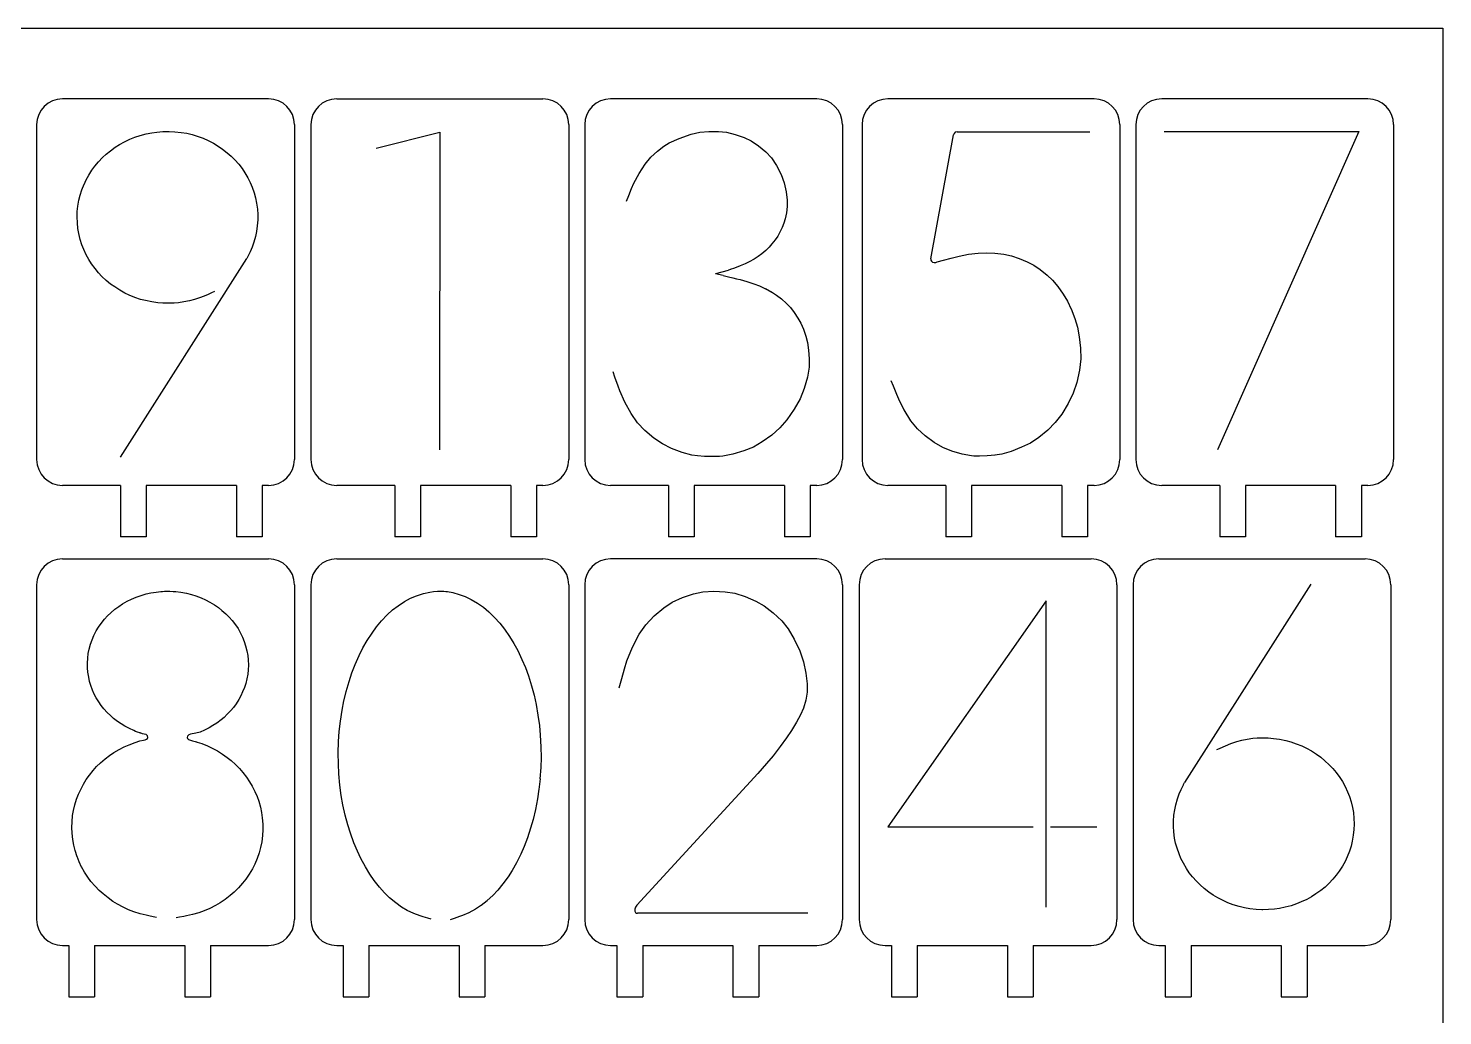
# Model space of a CAD drawing. Header units: millimetres. Extents: x 2133 to 4632, y 1065 to 2652.
# Drawn here: x 3984 to 4203.5, y 2152 to 2305.3 of the extents above; entities that cross this region are included whole.
import ezdxf

# ---------------------------------------------------------------- set-up
doc = ezdxf.new("R2010")
doc.units = ezdxf.units.MM
doc.layers.add('细实线', color=7, linetype='Continuous', lineweight=25)

msp = doc.modelspace()

# ---------------------------------------------------------------- linework, layer by layer
at = {"color": 7, "linetype": 'Continuous', "lineweight": 25}
for p, q in [((4021.27, 2294.303), (3989.27, 2294.303)), ((4031.842, 2294.303), (4063.842, 2294.303)), ((4106.334, 2294.303), (4074.334, 2294.303)), ((4149.378, 2294.303), (4117.378, 2294.303)), ((4191.871, 2294.303), (4159.871, 2294.303)), ((3985.27, 2290.303), (3985.27, 2238.303)), ((4025.27, 2290.303), (4025.27, 2238.303)), ((4027.842, 2290.303), (4027.842, 2238.303)), ((4067.842, 2290.303), (4067.842, 2238.303)), ((4070.334, 2290.303), (4070.334, 2238.303)), ((4110.334, 2290.303), (4110.334, 2238.303)), ((4113.378, 2290.303), (4113.378, 2238.303)), ((4153.378, 2290.303), (4153.378, 2238.303)), ((4155.871, 2290.303), (4155.871, 2238.303)), ((4195.871, 2290.303), (4195.871, 2238.303)), ((3998.27, 2234.303), (3989.27, 2234.303)), ((3998.27, 2234.303), (3998.27, 2226.303)), ((4016.27, 2234.303), (4002.27, 2234.303)), ((4002.27, 2234.303), (4002.27, 2226.303)), ((4016.27, 2234.303), (4016.27, 2226.303)), ((4021.27, 2234.303), (4020.27, 2234.303)), ((4020.27, 2234.303), (4020.27, 2226.303)), ((4040.842, 2234.303), (4031.842, 2234.303)), ((4040.842, 2234.303), (4040.842, 2226.303)), ((4058.842, 2234.303), (4044.842, 2234.303)), ((4044.842, 2234.303), (4044.842, 2226.303)), ((4058.842, 2234.303), (4058.842, 2226.303)), ((4063.842, 2234.303), (4062.842, 2234.303)), ((4062.842, 2234.303), (4062.842, 2226.303)), ((4083.334, 2234.303), (4074.334, 2234.303)), ((4083.334, 2234.303), (4083.334, 2226.303)), ((4101.334, 2234.303), (4087.334, 2234.303)), ((4087.334, 2234.303), (4087.334, 2226.303)), ((4101.334, 2234.303), (4101.334, 2226.303)), ((4106.334, 2234.303), (4105.334, 2234.303)), ((4105.334, 2234.303), (4105.334, 2226.303)), ((4126.378, 2234.303), (4117.378, 2234.303)), ((4126.378, 2234.303), (4126.378, 2226.303)), ((4144.378, 2234.303), (4130.378, 2234.303)), ((4130.378, 2234.303), (4130.378, 2226.303)), ((4144.378, 2234.303), (4144.378, 2226.303)), ((4149.378, 2234.303), (4148.378, 2234.303)), ((4148.378, 2234.303), (4148.378, 2226.303)), ((4168.871, 2234.303), (4159.871, 2234.303)), ((4168.871, 2234.303), (4168.871, 2226.303)), ((4186.871, 2234.303), (4172.871, 2234.303)), ((4172.871, 2234.303), (4172.871, 2226.303)), ((4186.871, 2234.303), (4186.871, 2226.303)), ((4191.871, 2234.303), (4190.871, 2234.303)), ((4190.871, 2234.303), (4190.871, 2226.303)), ((4002.27, 2226.303), (3998.27, 2226.303)), ((4020.27, 2226.303), (4016.27, 2226.303)), ((4044.842, 2226.303), (4040.842, 2226.303)), ((4062.842, 2226.303), (4058.842, 2226.303)), ((4087.334, 2226.303), (4083.334, 2226.303)), ((4105.334, 2226.303), (4101.334, 2226.303)), ((4130.378, 2226.303), (4126.378, 2226.303)), ((4148.378, 2226.303), (4144.378, 2226.303)), ((4172.871, 2226.303), (4168.871, 2226.303)), ((4190.871, 2226.303), (4186.871, 2226.303)), ((3989.27, 2222.891), (4021.27, 2222.891)), ((4031.842, 2222.891), (4063.842, 2222.891)), ((4106.334, 2222.891), (4074.334, 2222.891)), ((4116.934, 2222.891), (4148.934, 2222.891)), ((4159.427, 2222.891), (4191.427, 2222.891)), ((3985.27, 2218.891), (3985.27, 2166.891)), ((4025.27, 2218.891), (4025.27, 2166.891)), ((4027.842, 2218.891), (4027.842, 2166.891)), ((4067.842, 2218.891), (4067.842, 2166.891)), ((4070.334, 2218.891), (4070.334, 2166.891)), ((4110.334, 2218.891), (4110.334, 2166.891)), ((4112.934, 2218.891), (4112.934, 2166.891)), ((4152.934, 2218.891), (4152.934, 2166.891)), ((4155.427, 2218.891), (4155.427, 2166.891)), ((4195.427, 2218.891), (4195.427, 2166.891)), ((3989.27, 2162.891), (3990.27, 2162.891)), ((3990.27, 2162.891), (3990.27, 2154.891)), ((3994.27, 2162.891), (3994.27, 2154.891)), ((3994.27, 2162.891), (4008.27, 2162.891)), ((4008.27, 2162.891), (4008.27, 2154.891)), ((4012.27, 2162.891), (4021.27, 2162.891)), ((4012.27, 2162.891), (4012.27, 2154.891)), ((4031.842, 2162.891), (4032.842, 2162.891)), ((4032.842, 2162.891), (4032.842, 2154.891)), ((4036.842, 2162.891), (4036.842, 2154.891)), ((4036.842, 2162.891), (4050.842, 2162.891)), ((4050.842, 2162.891), (4050.842, 2154.891)), ((4054.842, 2162.891), (4063.842, 2162.891)), ((4054.842, 2162.891), (4054.842, 2154.891)), ((4074.334, 2162.891), (4075.334, 2162.891)), ((4075.334, 2162.891), (4075.334, 2154.891)), ((4079.334, 2162.891), (4079.334, 2154.891)), ((4079.334, 2162.891), (4093.334, 2162.891)), ((4093.334, 2162.891), (4093.334, 2154.891)), ((4097.334, 2162.891), (4106.334, 2162.891)), ((4097.334, 2162.891), (4097.334, 2154.891)), ((4116.934, 2162.891), (4117.934, 2162.891)), ((4117.934, 2162.891), (4117.934, 2154.891)), ((4121.934, 2162.891), (4121.934, 2154.891)), ((4121.934, 2162.891), (4135.934, 2162.891)), ((4135.934, 2162.891), (4135.934, 2154.891)), ((4139.934, 2162.891), (4148.934, 2162.891)), ((4139.934, 2162.891), (4139.934, 2154.891)), ((4159.427, 2162.891), (4160.427, 2162.891)), ((4160.427, 2162.891), (4160.427, 2154.891)), ((4164.427, 2162.891), (4164.427, 2154.891)), ((4164.427, 2162.891), (4178.427, 2162.891)), ((4178.427, 2162.891), (4178.427, 2154.891)), ((4182.427, 2162.891), (4191.427, 2162.891)), ((4182.427, 2162.891), (4182.427, 2154.891)), ((3990.27, 2154.891), (3994.27, 2154.891)), ((4008.27, 2154.891), (4012.27, 2154.891)), ((4032.842, 2154.891), (4036.842, 2154.891)), ((4050.842, 2154.891), (4054.842, 2154.891)), ((4075.334, 2154.891), (4079.334, 2154.891)), ((4093.334, 2154.891), (4097.334, 2154.891)), ((4117.934, 2154.891), (4121.934, 2154.891)), ((4135.934, 2154.891), (4139.934, 2154.891)), ((4160.427, 2154.891), (4164.427, 2154.891)), ((4178.427, 2154.891), (4182.427, 2154.891))]:
    msp.add_line(p, q, dxfattribs=at)
for points in [[(3998.15, 2287.241), (3998.897, 2287.644)], [(3998.897, 2287.644), (3999.752, 2288.05)], [(3999.752, 2288.05), (4000.515, 2288.364)], [(4000.515, 2288.364), (4001.337, 2288.629)], [(4001.337, 2288.629), (4002.276, 2288.877)], [(4002.276, 2288.877), (4003.135, 2289.056)], [(4003.135, 2289.056), (4003.917, 2289.157)], [(4003.917, 2289.157), (4004.843, 2289.23)], [(4004.843, 2289.23), (4005.739, 2289.258)], [(4005.739, 2289.258), (4005.776, 2289.258)], [(4005.826, 2289.262), (4005.857, 2289.261)], [(4005.857, 2289.261), (4006.734, 2289.211)], [(4006.734, 2289.211), (4007.722, 2289.103)], [(4007.722, 2289.103), (4008.576, 2288.962)], [(4008.576, 2288.962), (4009.411, 2288.757)], [(4009.411, 2288.757), (4010.335, 2288.476)], [(4010.335, 2288.476), (4011.129, 2288.189)], [(4011.129, 2288.189), (4011.89, 2287.843)], [(4011.89, 2287.843), (4012.727, 2287.408)], [(4012.727, 2287.408), (4013.442, 2286.988)], [(4082.605, 2286.983), (4083.443, 2287.476)], [(4083.443, 2287.476), (4084.984, 2288.148)], [(4084.984, 2288.148), (4086.845, 2288.833)], [(4086.845, 2288.833), (4088.218, 2289.153)], [(4088.218, 2289.153), (4089.614, 2289.264)], [(4089.614, 2289.264), (4091.103, 2289.257)], [(4091.103, 2289.257), (4092.351, 2289.117)], [(4092.351, 2289.117), (4093.693, 2288.787)], [(4093.693, 2288.787), (4095.066, 2288.313)], [(4095.066, 2288.313), (4096.186, 2287.776)], [(4096.186, 2287.776), (4097.319, 2287.011)], [(3994.856, 2284.516), (3995.489, 2285.185)], [(3995.489, 2285.185), (3996.067, 2285.731)], [(3996.067, 2285.731), (3996.719, 2286.257)], [(3996.719, 2286.257), (3997.473, 2286.803)], [(3997.473, 2286.803), (3998.15, 2287.241)], [(4013.442, 2286.988), (4014.113, 2286.52)], [(4014.113, 2286.52), (4014.845, 2285.948)], [(4014.845, 2285.948), (4015.463, 2285.411)], [(4015.463, 2285.411), (4016.027, 2284.838)], [(4079.702, 2284.172), (4080.598, 2285.232)], [(4080.598, 2285.232), (4081.605, 2286.186)], [(4081.605, 2286.186), (4082.605, 2286.983)], [(4097.319, 2287.011), (4098.454, 2286.06)], [(4098.454, 2286.06), (4099.301, 2285.147)], [(3993.361, 2282.471), (3993.855, 2283.244)], [(3993.855, 2283.244), (3994.315, 2283.882)], [(3994.315, 2283.882), (3994.856, 2284.516)], [(4016.027, 2284.838), (4016.635, 2284.147)], [(4016.635, 2284.147), (4017.14, 2283.508)], [(4017.14, 2283.508), (4017.583, 2282.844)], [(4078.759, 2282.737), (4079.702, 2284.172)], [(4099.301, 2285.147), (4100.088, 2283.959)], [(4100.088, 2283.959), (4100.801, 2282.567)], [(3992.284, 2280.17), (3992.634, 2281.065)], [(3992.62, 2281.029), (3992.949, 2281.744)], [(3992.949, 2281.744), (3993.361, 2282.471)], [(4017.583, 2282.844), (4018.048, 2282.053)], [(4018.048, 2282.053), (4018.422, 2281.327)], [(4018.422, 2281.327), (4018.728, 2280.59)], [(4077.605, 2280.408), (4077.948, 2281.215)], [(4077.948, 2281.215), (4078.759, 2282.737)], [(4100.801, 2282.567), (4101.279, 2281.261)], [(4101.279, 2281.261), (4101.595, 2279.892)], [(3991.679, 2277.664), (3991.838, 2278.59)], [(3991.838, 2278.59), (3992.021, 2279.366)], [(3992.021, 2279.366), (3992.284, 2280.17)], [(4018.728, 2280.59), (4019.031, 2279.716)], [(4019.031, 2279.716), (4019.258, 2278.918)], [(4019.258, 2278.918), (4019.412, 2278.124)], [(4076.809, 2278.425), (4077.17, 2279.324)], [(4077.17, 2279.324), (4077.605, 2280.408)], [(4101.595, 2279.892), (4101.77, 2278.563)], [(3991.56, 2275.988), (3991.582, 2276.799)], [(3991.582, 2276.799), (3991.679, 2277.664)], [(4019.412, 2278.124), (4019.533, 2277.188)], [(4019.533, 2277.188), (4019.595, 2276.338)], [(4101.639, 2276.633), (4101.451, 2275.702)], [(4101.762, 2277.575), (4101.639, 2276.633)], [(4101.77, 2278.563), (4101.762, 2277.575)], [(3991.592, 2275.04), (3991.56, 2275.988)], [(3991.671, 2274.174), (3991.589, 2275.077)], [(4019.514, 2274.573), (4019.404, 2273.734)], [(4019.585, 2275.517), (4019.514, 2274.573)], [(4019.595, 2276.338), (4019.585, 2275.517)], [(4100.958, 2274.318), (4100.613, 2273.598)], [(4101.241, 2275.006), (4100.958, 2274.318)], [(4101.451, 2275.702), (4101.241, 2275.006)], [(3991.812, 2273.388), (3991.671, 2274.174)], [(3992.032, 2272.482), (3991.812, 2273.388)], [(3992.281, 2271.662), (3992.032, 2272.482)], [(4018.975, 2272.058), (4018.699, 2271.264)], [(4019.23, 2272.95), (4018.975, 2272.058)], [(4019.404, 2273.734), (4019.23, 2272.95)], [(4099.871, 2272.411), (4099.393, 2271.793)], [(4100.28, 2273.009), (4099.871, 2272.411)], [(4100.613, 2273.598), (4100.28, 2273.009)], [(3992.57, 2270.938), (3992.281, 2271.662)], [(3992.961, 2270.107), (3992.57, 2270.938)], [(3993.364, 2269.358), (3992.961, 2270.107)], [(4018.401, 2270.571), (4018.055, 2269.854)], [(4018.699, 2271.264), (4018.401, 2270.571)], [(4097.253, 2269.854), (4096.608, 2269.444)], [(4097.81, 2270.271), (4097.253, 2269.854)], [(4098.419, 2270.789), (4097.81, 2270.271)], [(4098.946, 2271.291), (4098.419, 2270.789)], [(4099.393, 2271.793), (4098.946, 2271.291)], [(4127.217, 2269.599), (4128.449, 2269.911)], [(4128.449, 2269.911), (4129.889, 2270.178)], [(4129.889, 2270.178), (4131.395, 2270.362)], [(4131.395, 2270.362), (4132.652, 2270.42)], [(4132.652, 2270.42), (4133.979, 2270.348)], [(4133.979, 2270.348), (4135.38, 2270.174)], [(4135.38, 2270.174), (4136.539, 2269.932)], [(4136.539, 2269.932), (4137.731, 2269.541)], [(3993.786, 2268.707), (3993.364, 2269.358)], [(3994.328, 2267.969), (3993.786, 2268.707)], [(3994.868, 2267.31), (3994.328, 2267.969)], [(4092.787, 2267.778), (4092.628, 2267.732)], [(4092.939, 2267.823), (4092.787, 2267.778)], [(4093.586, 2268.04), (4092.922, 2267.818)], [(4094.447, 2268.367), (4093.586, 2268.04)], [(4095.206, 2268.689), (4094.447, 2268.367)], [(4095.87, 2269.022), (4095.206, 2268.689)], [(4096.608, 2269.444), (4095.87, 2269.022)], [(4125.05, 2268.986), (4126.019, 2269.271)], [(4126.007, 2269.268), (4127.217, 2269.599)], [(4137.731, 2269.541), (4138.986, 2269.023)], [(4138.986, 2269.023), (4140.011, 2268.492)], [(4140.011, 2268.492), (4141.031, 2267.801)], [(4141.031, 2267.801), (4142.097, 2266.952)], [(3995.405, 2266.748), (3994.868, 2267.31)], [(3996.079, 2266.122), (3995.405, 2266.748)], [(3996.74, 2265.566), (3996.079, 2266.122)], [(3997.379, 2265.108), (3996.74, 2265.566)], [(4092.626, 2266.694), (4093.292, 2266.523)], [(4093.292, 2266.523), (4093.872, 2266.383)], [(4093.872, 2266.383), (4094.429, 2266.253)], [(4094.429, 2266.253), (4095.477, 2265.968)], [(4095.477, 2265.968), (4096.569, 2265.618)], [(4096.569, 2265.618), (4097.465, 2265.278)], [(4142.097, 2266.952), (4142.952, 2266.141)], [(4142.952, 2266.141), (4143.767, 2265.164)], [(3998.166, 2264.61), (3997.379, 2265.108)], [(3998.931, 2264.169), (3998.166, 2264.61)], [(3999.649, 2263.832), (3998.931, 2264.169)], [(4000.531, 2263.479), (3999.649, 2263.832)], [(4001.383, 2263.186), (4000.531, 2263.479)], [(4010.685, 2263.467), (4009.779, 2263.166)], [(4011.529, 2263.795), (4010.685, 2263.467)], [(4011.878, 2263.952), (4011.529, 2263.795)], [(4012.429, 2264.202), (4011.875, 2263.95)], [(4012.869, 2264.402), (4012.429, 2264.202)], [(4097.465, 2265.278), (4098.409, 2264.83)], [(4098.38, 2264.844), (4099.358, 2264.31)], [(4099.327, 2264.327), (4100.091, 2263.843)], [(4100.091, 2263.843), (4100.855, 2263.25)], [(4100.855, 2263.25), (4101.629, 2262.558)], [(4143.767, 2265.164), (4144.599, 2264.002)], [(4144.599, 2264.002), (4145.248, 2262.921)], [(4002.173, 2262.98), (4001.383, 2263.186)], [(4003.13, 2262.79), (4002.173, 2262.98)], [(4004.052, 2262.655), (4003.13, 2262.79)], [(4004.869, 2262.592), (4004.052, 2262.655)], [(4005.78, 2262.567), (4004.869, 2262.592)], [(4006.591, 2262.581), (4005.78, 2262.567)], [(4007.276, 2262.648), (4006.591, 2262.581)], [(4008.133, 2262.782), (4007.276, 2262.648)], [(4008.99, 2262.954), (4008.133, 2262.782)], [(4009.779, 2263.166), (4008.99, 2262.954)], [(4101.629, 2262.558), (4102.248, 2261.916)], [(4102.248, 2261.916), (4102.839, 2261.155)], [(4102.839, 2261.155), (4103.424, 2260.275)], [(4145.248, 2262.921), (4145.823, 2261.673)], [(4145.807, 2261.715), (4146.379, 2260.213)], [(4103.424, 2260.275), (4103.876, 2259.467)], [(4103.876, 2259.467), (4104.275, 2258.533)], [(4146.379, 2260.213), (4146.782, 2258.873)], [(4146.782, 2258.873), (4147.061, 2257.354)], [(4104.275, 2258.533), (4104.651, 2257.45)], [(4104.651, 2257.45), (4104.913, 2256.48)], [(4147.061, 2257.354), (4147.253, 2255.581)], [(4104.913, 2256.48), (4105.081, 2255.32)], [(4105.081, 2255.32), (4105.164, 2253.931)], [(4147.253, 2255.581), (4147.308, 2253.952)], [(4105.143, 2252.636), (4104.893, 2251.123)], [(4105.164, 2253.931), (4105.143, 2252.636)], [(4147.308, 2253.952), (4147.127, 2252.211)], [(4075.027, 2251.086), (4074.736, 2251.951)], [(4075.506, 2249.727), (4075.024, 2251.096)], [(4104.893, 2251.123), (4104.39, 2249.364)], [(4118.228, 2249.715), (4117.892, 2250.542)], [(4146.715, 2250.289), (4146.159, 2248.624)], [(4147.127, 2252.211), (4146.715, 2250.289)], [(4075.773, 2248.969), (4075.506, 2249.727)], [(4076.54, 2247.214), (4075.773, 2248.969)], [(4104.39, 2249.364), (4103.742, 2247.738)], [(4118.767, 2248.408), (4118.228, 2249.715)], [(4119.072, 2247.672), (4118.767, 2248.409)], [(4146.159, 2248.624), (4145.367, 2247.028)], [(4077.523, 2245.444), (4076.54, 2247.214)], [(4102.84, 2246.124), (4101.717, 2244.495)], [(4103.742, 2247.738), (4102.84, 2246.124)], [(4119.916, 2246.002), (4119.072, 2247.672)], [(4120.963, 2244.347), (4119.881, 2246.057)], [(4145.367, 2247.028), (4144.352, 2245.374)], [(4078.511, 2244.039), (4077.523, 2245.444)], [(4079.656, 2242.844), (4078.511, 2244.039)], [(4101.717, 2244.495), (4100.63, 2243.224)], [(4121.99, 2243.063), (4120.963, 2244.347)], [(4143.347, 2244.054), (4142.188, 2242.901)], [(4144.352, 2245.374), (4143.347, 2244.054)], [(4081.055, 2241.647), (4079.656, 2242.844)], [(4082.374, 2240.738), (4081.055, 2241.647)], [(4099.362, 2242.119), (4097.87, 2241.05)], [(4100.63, 2243.224), (4099.362, 2242.119)], [(4123.164, 2241.989), (4121.99, 2243.063)], [(4124.579, 2240.938), (4123.164, 2241.989)], [(4140.793, 2241.744), (4139.499, 2240.864)], [(4142.188, 2242.901), (4140.793, 2241.744)], [(4083.779, 2240.048), (4082.374, 2240.738)], [(4085.436, 2239.422), (4083.779, 2240.048)], [(4086.942, 2239.014), (4085.436, 2239.422)], [(4093.304, 2239.159), (4091.776, 2238.857)], [(4095.008, 2239.665), (4093.304, 2239.159)], [(4096.5, 2240.262), (4095.008, 2239.665)], [(4097.87, 2241.05), (4096.5, 2240.262)], [(4125.895, 2240.169), (4124.579, 2240.938)], [(4127.29, 2239.619), (4125.895, 2240.169)], [(4128.922, 2239.154), (4127.29, 2239.619)], [(4130.38, 2238.892), (4128.922, 2239.154)], [(4135.066, 2239.162), (4133.972, 2238.981)], [(4136.513, 2239.582), (4135.066, 2239.162)], [(4138.132, 2240.217), (4136.513, 2239.582)], [(4139.499, 2240.864), (4138.132, 2240.217)], [(4087.848, 2238.88), (4086.942, 2239.014)], [(4088.923, 2238.794), (4087.848, 2238.88)], [(4090.044, 2238.765), (4088.923, 2238.794)], [(4090.666, 2238.775), (4090.044, 2238.765)], [(4091.253, 2238.805), (4090.666, 2238.775)], [(4091.776, 2238.857), (4091.253, 2238.805)], [(4130.722, 2238.863), (4130.38, 2238.892)], [(4131.138, 2238.845), (4130.722, 2238.863)], [(4131.586, 2238.839), (4131.138, 2238.845)], [(4132.813, 2238.877), (4131.586, 2238.839)], [(4134.018, 2238.988), (4132.813, 2238.877)], [(4000.694, 2216.944), (4001.505, 2217.231)], [(4001.505, 2217.231), (4002.242, 2217.449)], [(4002.242, 2217.449), (4002.976, 2217.611)], [(4002.976, 2217.611), (4003.803, 2217.752)], [(4003.803, 2217.752), (4004.522, 2217.837)], [(4004.522, 2217.837), (4004.784, 2217.853)], [(4004.784, 2217.853), (4005.107, 2217.863)], [(4005.107, 2217.863), (4005.46, 2217.867)], [(4005.46, 2217.867), (4005.957, 2217.86)], [(4005.957, 2217.86), (4006.438, 2217.842)], [(4006.438, 2217.842), (4006.865, 2217.813)], [(4006.865, 2217.813), (4007.647, 2217.712)], [(4007.647, 2217.712), (4008.519, 2217.555)], [(4008.519, 2217.555), (4009.281, 2217.376)], [(4009.281, 2217.376), (4009.996, 2217.148)], [(4009.996, 2217.148), (4010.799, 2216.846)], [(4043.267, 2216.795), (4044.206, 2217.184)], [(4044.206, 2217.184), (4045.289, 2217.527)], [(4045.289, 2217.527), (4046.271, 2217.746)], [(4046.271, 2217.746), (4046.836, 2217.816)], [(4046.836, 2217.816), (4047.479, 2217.862)], [(4047.479, 2217.862), (4048.122, 2217.877)], [(4048.122, 2217.877), (4048.466, 2217.872)], [(4048.466, 2217.872), (4048.784, 2217.856)], [(4048.784, 2217.856), (4049.055, 2217.83)], [(4049.055, 2217.83), (4049.873, 2217.67)], [(4049.873, 2217.67), (4050.852, 2217.392)], [(4050.852, 2217.392), (4051.782, 2217.052)], [(4085.501, 2216.897), (4087.205, 2217.479)], [(4087.205, 2217.479), (4088.677, 2217.771)], [(4088.677, 2217.771), (4090.37, 2217.864)], [(4090.37, 2217.864), (4092.136, 2217.793)], [(4092.136, 2217.793), (4093.611, 2217.549)], [(4093.611, 2217.549), (4095.227, 2217.044)], [(3996.799, 2214.539), (3997.419, 2215.068)], [(3997.419, 2215.068), (3998, 2215.51)], [(3998, 2215.51), (3998.612, 2215.905)], [(3998.612, 2215.905), (3999.338, 2216.322)], [(3999.338, 2216.322), (4000.004, 2216.659)], [(4000.004, 2216.659), (4000.694, 2216.944)], [(4010.799, 2216.846), (4011.497, 2216.541)], [(4011.497, 2216.541), (4012.14, 2216.199)], [(4012.14, 2216.199), (4012.857, 2215.767)], [(4012.857, 2215.767), (4013.474, 2215.351)], [(4013.474, 2215.351), (4014.033, 2214.907)], [(4039.683, 2214.21), (4040.497, 2214.969)], [(4040.497, 2214.969), (4041.359, 2215.628)], [(4041.359, 2215.628), (4042.361, 2216.289)], [(4042.361, 2216.289), (4043.267, 2216.795)], [(4051.782, 2217.052), (4052.691, 2216.608)], [(4052.691, 2216.608), (4053.711, 2216.008)], [(4053.711, 2216.008), (4054.607, 2215.389)], [(4054.607, 2215.389), (4055.425, 2214.692)], [(4081.13, 2214.048), (4082.587, 2215.314)], [(4082.587, 2215.314), (4083.906, 2216.167)], [(4083.906, 2216.167), (4085.501, 2216.897)], [(4095.227, 2217.044), (4096.871, 2216.353)], [(4096.871, 2216.353), (4098.196, 2215.599)], [(4098.196, 2215.599), (4099.56, 2214.534)], [(3994.888, 2212.31), (3995.299, 2212.887)], [(3995.299, 2212.887), (3995.8, 2213.513)], [(3995.8, 2213.513), (3996.279, 2214.046)], [(3996.279, 2214.046), (3996.799, 2214.539)], [(4014.033, 2214.907), (4014.642, 2214.366)], [(4014.642, 2214.366), (4015.163, 2213.849)], [(4015.163, 2213.849), (4015.622, 2213.316)], [(4015.622, 2213.316), (4016.11, 2212.679)], [(4038.024, 2212.366), (4038.79, 2213.269)], [(4038.79, 2213.269), (4039.683, 2214.21)], [(4055.425, 2214.692), (4056.34, 2213.806)], [(4056.34, 2213.806), (4057.14, 2212.935)], [(4057.14, 2212.935), (4057.858, 2212.01)], [(4079.807, 2212.638), (4081.13, 2214.048)], [(4099.56, 2214.534), (4100.899, 2213.258)], [(4100.899, 2213.258), (4101.916, 2212.021)], [(3993.875, 2210.346), (3994.161, 2210.992)], [(3994.161, 2210.992), (3994.526, 2211.701)], [(3994.526, 2211.701), (3994.888, 2212.31)], [(4016.11, 2212.679), (4016.519, 2212.078)], [(4016.519, 2212.078), (4016.862, 2211.471)], [(4016.862, 2211.471), (4017.211, 2210.752)], [(4017.211, 2210.752), (4017.491, 2210.08)], [(4036.555, 2210.202), (4037.319, 2211.386)], [(4037.319, 2211.386), (4038.024, 2212.366)], [(4057.858, 2212.01), (4058.649, 2210.872)], [(4058.649, 2210.872), (4059.333, 2209.78)], [(4077.759, 2209.215), (4078.787, 2211.194)], [(4078.787, 2211.194), (4079.807, 2212.638)], [(4101.916, 2212.021), (4102.856, 2210.435)], [(3993.286, 2208.197), (3993.433, 2208.9)], [(3993.433, 2208.9), (3993.644, 2209.676)], [(3993.644, 2209.676), (3993.875, 2210.346)], [(4017.491, 2210.08), (4017.701, 2209.415)], [(4017.701, 2209.415), (4017.895, 2208.63)], [(4017.895, 2208.63), (4018.029, 2207.901)], [(4035.326, 2207.912), (4035.905, 2209.082)], [(4035.905, 2209.082), (4036.555, 2210.202)], [(4059.333, 2209.78), (4059.933, 2208.657)], [(4059.933, 2208.657), (4060.579, 2207.302)], [(4076.879, 2207.063), (4077.759, 2209.215)], [(4102.856, 2210.435), (4103.701, 2208.61)], [(4103.701, 2208.61), (4104.257, 2206.928)], [(3993.157, 2206.691), (3993.202, 2207.488)], [(3993.16, 2205.987), (3993.157, 2206.691)], [(3993.202, 2207.488), (3993.286, 2208.197)], [(4018.029, 2207.901), (4018.096, 2207.201)], [(4018.096, 2207.201), (4018.122, 2206.401)], [(4018.122, 2206.401), (4018.102, 2205.68)], [(4034.196, 2205.213), (4034.711, 2206.518)], [(4034.711, 2206.518), (4035.326, 2207.912)], [(4060.579, 2207.302), (4061.129, 2206.018)], [(4076.49, 2205.82), (4076.879, 2207.063)], [(4104.257, 2206.928), (4104.63, 2205.171)], [(3993.224, 2205.301), (3993.16, 2205.987)], [(3993.342, 2204.538), (3993.224, 2205.301)], [(3993.484, 2203.875), (3993.342, 2204.538)], [(4017.888, 2204.25), (4017.725, 2203.57)], [(4018.024, 2205.01), (4017.888, 2204.25)], [(4018.102, 2205.68), (4018.024, 2205.01)], [(4033.76, 2203.883), (4034.196, 2205.213)], [(4061.129, 2206.018), (4061.592, 2204.727)], [(4061.592, 2204.727), (4062.073, 2203.19)], [(4075.657, 2202.899), (4076.071, 2204.349)], [(4076.071, 2204.349), (4076.495, 2205.836)], [(4104.63, 2205.171), (4104.84, 2203.487)], [(3993.679, 2203.237), (3993.484, 2203.875)], [(3993.942, 2202.531), (3993.679, 2203.237)], [(3994.21, 2201.917), (3993.942, 2202.531)], [(3994.523, 2201.335), (3994.21, 2201.917)], [(4017.239, 2202.244), (4016.947, 2201.615)], [(4017.519, 2202.948), (4017.239, 2202.244)], [(4017.725, 2203.57), (4017.519, 2202.948)], [(4032.945, 2200.817), (4033.313, 2202.313)], [(4033.307, 2202.291), (4033.76, 2203.883)], [(4062.073, 2203.19), (4062.47, 2201.743)], [(4104.835, 2202.224), (4104.626, 2200.976)], [(4104.84, 2203.487), (4104.835, 2202.224)], [(3994.916, 2200.693), (3994.523, 2201.335)], [(3995.297, 2200.139), (3994.916, 2200.693)], [(3995.715, 2199.623), (3995.297, 2200.139)], [(3996.223, 2199.06), (3995.715, 2199.623)], [(4015.809, 2199.846), (4015.384, 2199.342)], [(4016.216, 2200.41), (4015.809, 2199.846)], [(4016.625, 2201.047), (4016.216, 2200.41)], [(4016.947, 2201.615), (4016.625, 2201.047)], [(4032.677, 2199.392), (4032.954, 2200.851)], [(4062.47, 2201.743), (4062.778, 2200.316)], [(4062.778, 2200.316), (4063.075, 2198.629)], [(4104.266, 2199.697), (4103.83, 2198.68)], [(4104.626, 2200.976), (4104.266, 2199.697)], [(3996.705, 2198.577), (3996.223, 2199.06)], [(3997.214, 2198.138), (3996.705, 2198.577)], [(3997.823, 2197.666), (3997.214, 2198.138)], [(3998.392, 2197.268), (3997.823, 2197.666)], [(4013.211, 2197.413), (4012.612, 2197.013)], [(4013.885, 2197.913), (4013.211, 2197.413)], [(4014.351, 2198.298), (4013.885, 2197.913)], [(4014.86, 2198.786), (4014.351, 2198.298)], [(4015.384, 2199.342), (4014.86, 2198.786)], [(4032.236, 2196.091), (4032.42, 2197.68)], [(4032.42, 2197.68), (4032.677, 2199.392)], [(4063.075, 2198.629), (4063.298, 2197.049)], [(4103.204, 2197.554), (4102.418, 2196.266)], [(4103.83, 2198.68), (4103.204, 2197.554)], [(3998.978, 2196.919), (3998.392, 2197.268)], [(3999.677, 2196.549), (3998.978, 2196.919)], [(4000.333, 2196.241), (3999.677, 2196.549)], [(4000.624, 2196.123), (4000.333, 2196.241)], [(4000.922, 2196.013), (4000.624, 2196.123)], [(4001.258, 2195.897), (4000.922, 2196.013)], [(4010.193, 2195.878), (4009.955, 2195.828)], [(4010.421, 2195.938), (4010.193, 2195.878)], [(4010.637, 2196.021), (4010.421, 2195.938)], [(4011.311, 2196.32), (4010.637, 2196.021)], [(4012.023, 2196.678), (4011.311, 2196.32)], [(4012.612, 2197.013), (4012.023, 2196.678)], [(4032.136, 2194.54), (4032.236, 2196.091)], [(4063.298, 2197.049), (4063.434, 2195.52)], [(4063.434, 2195.52), (4063.526, 2193.733)], [(4102.418, 2196.266), (4101.641, 2195.102)], [(3997.27, 2192.829), (3998.093, 2193.319)], [(3998.093, 2193.319), (3998.828, 2193.705)], [(3998.828, 2193.705), (3999.633, 2194.055)], [(3999.633, 2194.055), (4000.547, 2194.4)], [(4000.547, 2194.4), (4001.263, 2194.631)], [(4010.04, 2194.506), (4010.089, 2194.492)], [(4010.089, 2194.492), (4010.184, 2194.462)], [(4010.184, 2194.462), (4010.907, 2194.212)], [(4010.907, 2194.212), (4011.807, 2193.85)], [(4011.807, 2193.85), (4012.611, 2193.48)], [(4012.611, 2193.48), (4013.32, 2193.088)], [(4013.32, 2193.088), (4014.123, 2192.585)], [(4032.086, 2192.745), (4032.136, 2194.54)], [(4063.526, 2193.733), (4063.557, 2192.071)], [(4100.673, 2193.767), (4099.561, 2192.298)], [(4101.641, 2195.102), (4100.673, 2193.767)], [(4168.423, 2193.286), (4168.862, 2193.486)], [(4168.862, 2193.486), (4169.416, 2193.738)], [(4169.413, 2193.736), (4169.762, 2193.893)], [(4169.762, 2193.893), (4170.606, 2194.221)], [(4170.606, 2194.221), (4171.513, 2194.522)], [(4171.513, 2194.522), (4172.302, 2194.734)], [(4172.302, 2194.734), (4173.158, 2194.906)], [(4173.158, 2194.906), (4174.016, 2195.04)], [(4174.016, 2195.04), (4174.701, 2195.107)], [(4174.701, 2195.107), (4175.512, 2195.121)], [(4175.512, 2195.121), (4176.422, 2195.096)], [(4176.422, 2195.096), (4177.24, 2195.033)], [(4177.24, 2195.033), (4178.161, 2194.898)], [(4178.161, 2194.898), (4179.119, 2194.708)], [(4179.119, 2194.708), (4179.909, 2194.502)], [(4179.909, 2194.502), (4180.761, 2194.209)], [(4180.761, 2194.209), (4181.642, 2193.856)], [(4181.642, 2193.856), (4182.361, 2193.519)], [(4182.361, 2193.519), (4183.126, 2193.078)], [(4183.126, 2193.078), (4183.913, 2192.58)], [(3994.581, 2190.643), (3995.196, 2191.233)], [(3995.196, 2191.233), (3995.908, 2191.851)], [(3995.908, 2191.851), (3996.553, 2192.352)], [(3996.553, 2192.352), (3997.27, 2192.829)], [(4014.123, 2192.585), (4014.838, 2192.088)], [(4014.838, 2192.088), (4015.457, 2191.585)], [(4015.457, 2191.585), (4016.149, 2190.958)], [(4016.149, 2190.958), (4016.759, 2190.348)], [(4032.095, 2191.097), (4032.086, 2192.745)], [(4032.182, 2189.539), (4032.095, 2191.097)], [(4063.557, 2192.071), (4063.508, 2190.509)], [(4099.561, 2192.298), (4098.537, 2191.154)], [(4183.913, 2192.58), (4184.552, 2192.122)], [(4184.552, 2192.122), (4185.213, 2191.567)], [(4185.213, 2191.567), (4185.887, 2190.94)], [(4185.887, 2190.94), (4186.424, 2190.378)], [(3992.546, 2187.941), (3992.963, 2188.626)], [(3992.963, 2188.626), (3993.458, 2189.313)], [(3993.458, 2189.313), (3994.043, 2190.043)], [(3994.043, 2190.043), (3994.581, 2190.643)], [(4016.759, 2190.348), (4017.273, 2189.75)], [(4017.273, 2189.75), (4017.836, 2189.014)], [(4017.836, 2189.014), (4018.323, 2188.306)], [(4032.344, 2187.775), (4032.182, 2189.539)], [(4063.39, 2188.748), (4063.222, 2187.109)], [(4063.51, 2190.53), (4063.387, 2188.728)], [(4186.424, 2190.378), (4186.964, 2189.719)], [(4186.964, 2189.719), (4187.506, 2188.981)], [(4187.506, 2188.981), (4187.928, 2188.33)], [(3991.749, 2186.348), (3992.108, 2187.116)], [(3992.108, 2187.116), (3992.546, 2187.941)], [(4018.323, 2188.306), (4018.716, 2187.628)], [(4018.716, 2187.628), (4019.133, 2186.8)], [(4019.133, 2186.8), (4019.482, 2186.009)], [(4032.545, 2186.189), (4032.344, 2187.775)], [(4063.227, 2187.139), (4062.995, 2185.637)], [(4162.316, 2185.63), (4162.593, 2186.424)], [(4162.593, 2186.424), (4162.89, 2187.117)], [(4162.89, 2187.117), (4163.237, 2187.834)], [(4187.928, 2188.33), (4188.331, 2187.581)], [(4188.331, 2187.581), (4188.721, 2186.75)], [(4188.721, 2186.75), (4189.01, 2186.026)], [(3990.988, 2183.855), (3991.194, 2184.69)], [(3991.194, 2184.69), (3991.468, 2185.593)], [(3991.468, 2185.593), (3991.749, 2186.348)], [(4019.482, 2186.009), (4019.74, 2185.264)], [(4019.74, 2185.264), (4019.993, 2184.361)], [(4019.993, 2184.361), (4020.185, 2183.503)], [(4032.808, 2184.733), (4032.545, 2186.189)], [(4033.169, 2183.095), (4032.808, 2184.733)], [(4062.999, 2185.659), (4062.672, 2183.97)], [(4161.888, 2183.954), (4162.061, 2184.738)], [(4162.061, 2184.738), (4162.316, 2185.63)], [(4189.01, 2186.026), (4189.259, 2185.206)], [(4189.259, 2185.206), (4189.48, 2184.3)], [(4189.48, 2184.3), (4189.62, 2183.514)], [(3990.73, 2181.178), (3990.766, 2182.075)], [(3990.766, 2182.075), (3990.858, 2183.044)], [(3990.858, 2183.044), (3990.988, 2183.855)], [(4020.185, 2183.503), (4020.294, 2182.703)], [(4020.294, 2182.703), (4020.363, 2181.738)], [(4033.547, 2181.631), (4033.169, 2183.095)], [(4062.324, 2182.462), (4061.936, 2181.117)], [(4062.672, 2183.97), (4062.324, 2182.462)], [(4161.697, 2181.35), (4161.707, 2182.171)], [(4161.707, 2182.171), (4161.777, 2183.116)], [(4161.777, 2183.116), (4161.888, 2183.954)], [(4189.62, 2183.514), (4189.703, 2182.612)], [(4189.7, 2182.648), (4189.732, 2181.7)], [(3990.767, 2180.325), (3990.73, 2181.178)], [(3990.874, 2179.335), (3990.767, 2180.325)], [(4020.323, 2179.979), (4020.195, 2178.997)], [(4020.379, 2180.819), (4020.323, 2179.979)], [(4020.363, 2181.738), (4020.379, 2180.819)], [(4033.967, 2180.309), (4033.547, 2181.631)], [(4034.505, 2178.833), (4033.967, 2180.309)], [(4061.936, 2181.117), (4061.432, 2179.605)], [(4161.758, 2180.5), (4161.697, 2181.35)], [(4161.88, 2179.564), (4161.758, 2180.5)], [(4189.612, 2180.025), (4189.454, 2179.098)], [(4189.71, 2180.889), (4189.612, 2180.025)], [(4189.732, 2181.7), (4189.71, 2180.889)], [(3991.022, 2178.441), (3990.874, 2179.335)], [(3991.232, 2177.62), (3991.022, 2178.441)], [(3991.547, 2176.648), (3991.232, 2177.62)], [(4020.023, 2178.089), (4019.799, 2177.289)], [(4020.195, 2178.997), (4020.023, 2178.089)], [(4035.04, 2177.523), (4034.505, 2178.833)], [(4060.935, 2178.238), (4060.404, 2177.048)], [(4061.432, 2179.605), (4060.935, 2178.238)], [(4162.034, 2178.77), (4161.88, 2179.564)], [(4162.261, 2177.972), (4162.034, 2178.77)], [(4162.563, 2177.098), (4162.261, 2177.972)], [(4189.271, 2178.322), (4189.008, 2177.518)], [(4189.454, 2179.098), (4189.271, 2178.322)], [(3991.859, 2175.846), (3991.536, 2176.683)], [(3992.243, 2175.059), (3991.859, 2175.846)], [(4019.127, 2175.52), (4018.751, 2174.79)], [(4019.476, 2176.365), (4019.127, 2175.52)], [(4019.799, 2177.289), (4019.476, 2176.365)], [(4035.599, 2176.364), (4035.04, 2177.523)], [(4036.294, 2175.082), (4035.599, 2176.364)], [(4059.738, 2175.723), (4059.079, 2174.54)], [(4060.404, 2177.048), (4059.738, 2175.723)], [(4162.869, 2176.361), (4162.563, 2177.098)], [(4163.244, 2175.635), (4162.869, 2176.361)], [(4163.708, 2174.844), (4163.244, 2175.635)], [(4188.343, 2175.944), (4187.931, 2175.217)], [(4188.672, 2176.659), (4188.343, 2175.944)], [(4189.008, 2177.518), (4188.658, 2176.623)], [(3992.706, 2174.246), (3992.225, 2175.096)], [(3993.187, 2173.492), (3992.706, 2174.246)], [(3993.691, 2172.828), (3993.187, 2173.492)], [(4018.254, 2173.955), (4017.746, 2173.198)], [(4018.751, 2174.79), (4018.254, 2173.955)], [(4036.968, 2173.959), (4036.294, 2175.082)], [(4037.647, 2172.99), (4036.968, 2173.959)], [(4058.425, 2173.534), (4057.618, 2172.43)], [(4059.079, 2174.54), (4058.425, 2173.534)], [(4164.151, 2174.18), (4163.708, 2174.844)], [(4164.657, 2173.541), (4164.151, 2174.18)], [(4165.264, 2172.85), (4164.657, 2173.541)], [(4186.976, 2173.806), (4186.436, 2173.172)], [(4187.437, 2174.444), (4186.976, 2173.806)], [(4187.931, 2175.217), (4187.437, 2174.444)], [(3994.328, 2172.086), (3993.691, 2172.828)], [(3994.949, 2171.434), (3994.328, 2172.086)], [(3995.573, 2170.874), (3994.949, 2171.434)], [(4015.938, 2171.177), (4015.31, 2170.636)], [(4016.586, 2171.829), (4015.938, 2171.177)], [(4017.236, 2172.554), (4016.586, 2171.829)], [(4017.746, 2173.198), (4017.236, 2172.554)], [(4038.478, 2171.937), (4037.647, 2172.99)], [(4039.271, 2171.033), (4038.478, 2171.937)], [(4040.051, 2170.284), (4039.271, 2171.033)], [(4056.831, 2171.459), (4056.07, 2170.663)], [(4057.618, 2172.43), (4056.831, 2171.459)], [(4165.828, 2172.277), (4165.264, 2172.85)], [(4166.447, 2171.74), (4165.828, 2172.277)], [(4167.179, 2171.168), (4166.447, 2171.74)], [(4167.849, 2170.7), (4167.179, 2171.168)], [(4184.573, 2171.431), (4183.819, 2170.885)], [(4185.225, 2171.957), (4184.573, 2171.431)], [(4185.802, 2172.503), (4185.225, 2171.957)], [(4186.436, 2173.172), (4185.802, 2172.503)], [(3996.345, 2170.259), (3995.573, 2170.874)], [(3997.086, 2169.727), (3996.345, 2170.259)], [(3997.812, 2169.286), (3997.086, 2169.727)], [(3998.699, 2168.816), (3997.812, 2169.286)], [(4013.03, 2169.089), (4012.136, 2168.638)], [(4013.759, 2169.511), (4013.03, 2169.089)], [(4014.527, 2170.038), (4013.759, 2169.511)], [(4015.31, 2170.636), (4014.527, 2170.038)], [(4041, 2169.493), (4040.051, 2170.284)], [(4041.892, 2168.84), (4041, 2169.493)], [(4042.758, 2168.334), (4041.892, 2168.84)], [(4054.289, 2169.119), (4053.391, 2168.53)], [(4055.168, 2169.837), (4054.242, 2169.089)], [(4056.098, 2170.689), (4055.142, 2169.815)], [(4168.564, 2170.28), (4167.849, 2170.7)], [(4169.402, 2169.845), (4168.564, 2170.28)], [(4170.163, 2169.499), (4169.402, 2169.845)], [(4170.957, 2169.212), (4170.163, 2169.499)], [(4171.881, 2168.931), (4170.957, 2169.212)], [(4172.715, 2168.726), (4171.881, 2168.931)], [(4179.955, 2169.059), (4179.016, 2168.811)], [(4180.777, 2169.324), (4179.955, 2169.059)], [(4181.539, 2169.638), (4180.777, 2169.324)], [(4182.395, 2170.044), (4181.539, 2169.638)], [(4183.141, 2170.447), (4182.395, 2170.044)], [(4183.819, 2170.885), (4183.141, 2170.447)], [(3999.541, 2168.422), (3998.699, 2168.816)], [(4000.352, 2168.117), (3999.541, 2168.422)], [(4001.332, 2167.812), (4000.352, 2168.117)], [(4002.278, 2167.57), (4001.332, 2167.812)], [(4002.704, 2167.482), (4002.278, 2167.57)], [(4003.371, 2167.348), (4002.704, 2167.482)], [(4003.873, 2167.248), (4003.371, 2167.348)], [(4007.441, 2167.265), (4006.936, 2167.175)], [(4008.111, 2167.385), (4007.441, 2167.265)], [(4008.514, 2167.459), (4008.111, 2167.385)], [(4009.467, 2167.682), (4008.514, 2167.459)], [(4010.453, 2167.966), (4009.467, 2167.682)], [(4011.265, 2168.254), (4010.453, 2167.966)], [(4012.136, 2168.638), (4011.265, 2168.254)], [(4043.796, 2167.843), (4042.758, 2168.334)], [(4044.798, 2167.461), (4043.796, 2167.843)], [(4045.258, 2167.324), (4044.798, 2167.461)], [(4045.958, 2167.121), (4045.253, 2167.326)], [(4046.492, 2166.967), (4045.959, 2167.121)], [(4050.09, 2167.07), (4049.466, 2166.848)], [(4050.914, 2167.363), (4050.09, 2167.07)], [(4051.373, 2167.53), (4050.914, 2167.363)], [(4052.367, 2167.975), (4051.373, 2167.53)], [(4053.391, 2168.53), (4052.367, 2167.975)], [(4173.57, 2168.585), (4172.715, 2168.726)], [(4174.557, 2168.477), (4173.57, 2168.585)], [(4175.435, 2168.427), (4174.557, 2168.477)], [(4175.465, 2168.426), (4175.435, 2168.427)], [(4175.553, 2168.43), (4175.515, 2168.43)], [(4176.449, 2168.458), (4175.553, 2168.43)], [(4177.374, 2168.531), (4176.449, 2168.458)], [(4178.157, 2168.632), (4177.374, 2168.531)], [(4179.016, 2168.811), (4178.157, 2168.632)]]:
    msp.add_lwpolyline(points)
for centre, start, end in [((3989.27, 2290.303), 90, 180), ((4021.27, 2290.303), 0, 90), ((4031.842, 2290.303), 90, 180), ((4063.842, 2290.303), 0, 90), ((4074.334, 2290.303), 90, 180), ((4106.334, 2290.303), 0, 90), ((4117.378, 2290.303), 90, 180), ((4149.378, 2290.303), 0, 90), ((4159.871, 2290.303), 90, 180), ((4191.871, 2290.303), 0, 90), ((3989.27, 2238.303), 180, 270), ((4021.27, 2238.303), 270, 0), ((4031.842, 2238.303), 180, 270), ((4063.842, 2238.303), 270, 0), ((4074.334, 2238.303), 180, 270), ((4106.334, 2238.303), 270, 0), ((4117.378, 2238.303), 180, 270), ((4149.378, 2238.303), 270, 0), ((4159.871, 2238.303), 180, 270), ((4191.871, 2238.303), 270, 0), ((3989.27, 2218.891), 90, 180), ((4021.27, 2218.891), 0, 90), ((4031.842, 2218.891), 90, 180), ((4063.842, 2218.891), 0, 90), ((4074.334, 2218.891), 90, 180), ((4106.334, 2218.891), 0, 90), ((4116.934, 2218.891), 90, 180), ((4148.934, 2218.891), 0, 90), ((4159.427, 2218.891), 90, 180), ((4191.427, 2218.891), 0, 90), ((3989.27, 2166.891), 180, 270), ((4021.27, 2166.891), 270, 0), ((4031.842, 2166.891), 180, 270), ((4063.842, 2166.891), 270, 0), ((4074.334, 2166.891), 180, 270), ((4106.334, 2166.891), 270, 0), ((4116.934, 2166.891), 180, 270), ((4148.934, 2166.891), 270, 0), ((4159.427, 2166.891), 180, 270), ((4191.427, 2166.891), 270, 0)]:
    msp.add_arc(centre, 4, start, end, dxfattribs=at)
at = {"layer": '细实线'}
for p, q in [((4005.776, 2289.258), (4005.826, 2289.262)), ((4037.948, 2286.63), (4047.842, 2289.117)), ((4047.842, 2289.117), (4047.793, 2239.828)), ((4124.031, 2269.461), (4127.554, 2288.731)), ((4127.641, 2288.953), (4127.554, 2288.731)), ((4127.841, 2289.124), (4127.641, 2288.953)), ((4128.108, 2289.204), (4127.841, 2289.124)), ((4128.108, 2289.204), (4148.733, 2289.187)), ((4160.258, 2289.251), (4190.445, 2289.251)), ((4190.445, 2289.251), (4168.549, 2239.807)), ((4018.038, 2269.82), (4017.884, 2269.525)), ((4018.055, 2269.854), (4018.038, 2269.82)), ((3998.281, 2238.709), (4017.884, 2269.525)), ((4090.658, 2267.218), (4092.628, 2267.732)), ((4124.031, 2269.461), (4124.059, 2269.274)), ((4124.059, 2269.274), (4124.147, 2269.112)), ((4124.147, 2269.112), (4124.31, 2268.977)), ((4124.31, 2268.977), (4124.543, 2268.905)), ((4124.543, 2268.905), (4124.815, 2268.917)), ((4124.815, 2268.917), (4125.05, 2268.986)), ((4090.658, 2267.218), (4090.618, 2267.161)), ((4091.834, 2266.874), (4090.618, 2267.161)), ((4091.834, 2266.874), (4092.626, 2266.694)), ((4183.011, 2218.979), (4163.408, 2188.163)), ((4141.943, 2216.407), (4117.351, 2181.278)), ((4141.943, 2168.854), (4141.943, 2216.407)), ((4001.258, 2195.897), (4001.33, 2195.872)), ((4001.691, 2195.763), (4001.33, 2195.872)), ((4001.966, 2195.694), (4001.691, 2195.763)), ((4002.251, 2195.609), (4001.966, 2195.694)), ((4002.449, 2195.412), (4002.251, 2195.609)), ((4002.502, 2195.17), (4002.449, 2195.412)), ((4002.452, 2195.02), (4002.502, 2195.17)), ((4008.696, 2195.397), (4008.631, 2195.17)), ((4008.631, 2195.17), (4008.68, 2195.018)), ((4008.883, 2195.584), (4008.696, 2195.397)), ((4009.122, 2195.667), (4008.883, 2195.584)), ((4009.955, 2195.828), (4009.122, 2195.667)), ((4001.263, 2194.631), (4001.855, 2194.73)), ((4001.855, 2194.73), (4002.13, 2194.811)), ((4002.13, 2194.811), (4002.324, 2194.89)), ((4002.324, 2194.89), (4002.452, 2195.02)), ((4008.68, 2195.018), (4008.842, 2194.865)), ((4008.842, 2194.865), (4009.122, 2194.775)), ((4009.122, 2194.775), (4009.314, 2194.714)), ((4009.314, 2194.714), (4009.477, 2194.671)), ((4009.477, 2194.671), (4009.859, 2194.563)), ((4009.859, 2194.563), (4010.04, 2194.506)), ((4098.537, 2191.154), (4097.204, 2189.592)), ((4078.433, 2169.123), (4097.204, 2189.592)), ((4163.237, 2187.834), (4163.253, 2187.868)), ((4163.253, 2187.868), (4163.408, 2188.163)), ((4117.351, 2181.278), (4139.937, 2181.278)), ((4142.603, 2181.278), (4149.783, 2181.278)), ((4078.221, 2168.851), (4078.081, 2168.511)), ((4078.433, 2169.123), (4078.221, 2168.851)), ((4003.371, 2167.348), (4003.371, 2167.348)), ((4078.081, 2168.511), (4078.115, 2168.185)), ((4078.115, 2168.185), (4078.206, 2168.01)), ((4078.206, 2168.01), (4078.359, 2167.92)), ((4078.359, 2167.92), (4078.545, 2167.89)), ((4104.971, 2167.89), (4078.545, 2167.89)), ((4175.515, 2168.43), (4175.465, 2168.426))]:
    msp.add_line(p, q, dxfattribs=at)
msp.add_lwpolyline([(3803.487, 2305.263), (4203.487, 2305.263), (4203.487, 2005.263), (3803.487, 2005.263)], close=True, dxfattribs=at)

doc.saveas('drawing.dxf')
